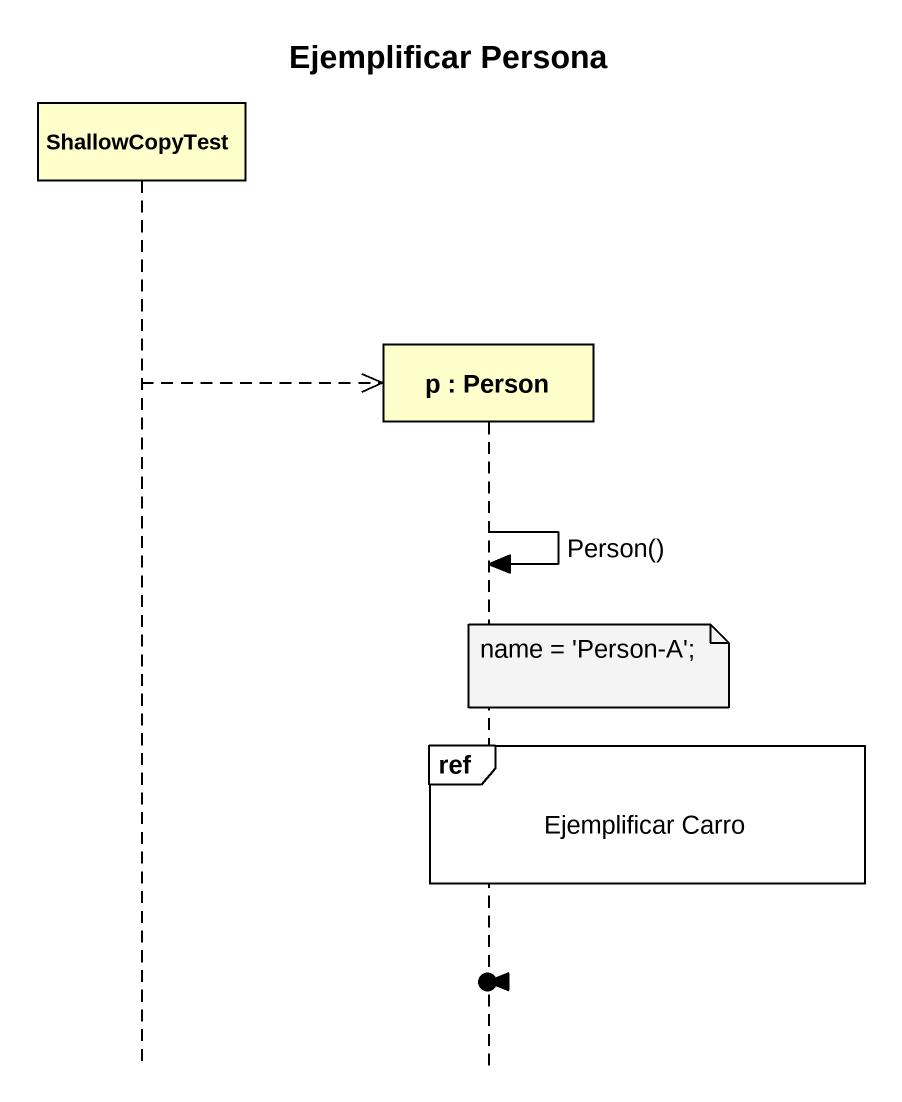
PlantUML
@startuml
title Ejemplificar Persona
hide footbox
participant ShallowCopyTest
participant "p : Person" as p

ShallowCopyTest -->> p **
p -> p : Person()
note over p : name = 'Person-A';
ref over p : Ejemplificar Carro
[o<- p
@enduml
